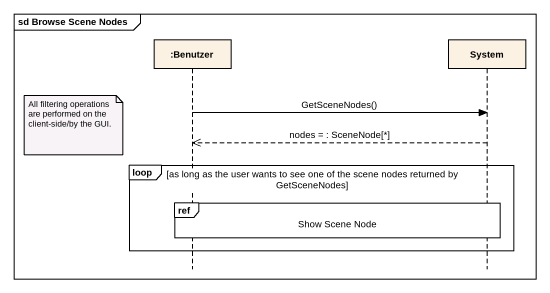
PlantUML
@startuml
mainframe sd Browse Scene Nodes
hide footbox
participant ":Benutzer" as Benutzer
participant System

Benutzer -> System : GetSceneNodes()
note left of Benutzer : All filtering operations are performed on the client-side/by the GUI.
System -->> Benutzer : nodes = : SceneNode[*]
loop as long as the user wants to see one of the scene nodes returned by GetSceneNodes
  ref over Benutzer, System : Show Scene Node
end
@enduml
